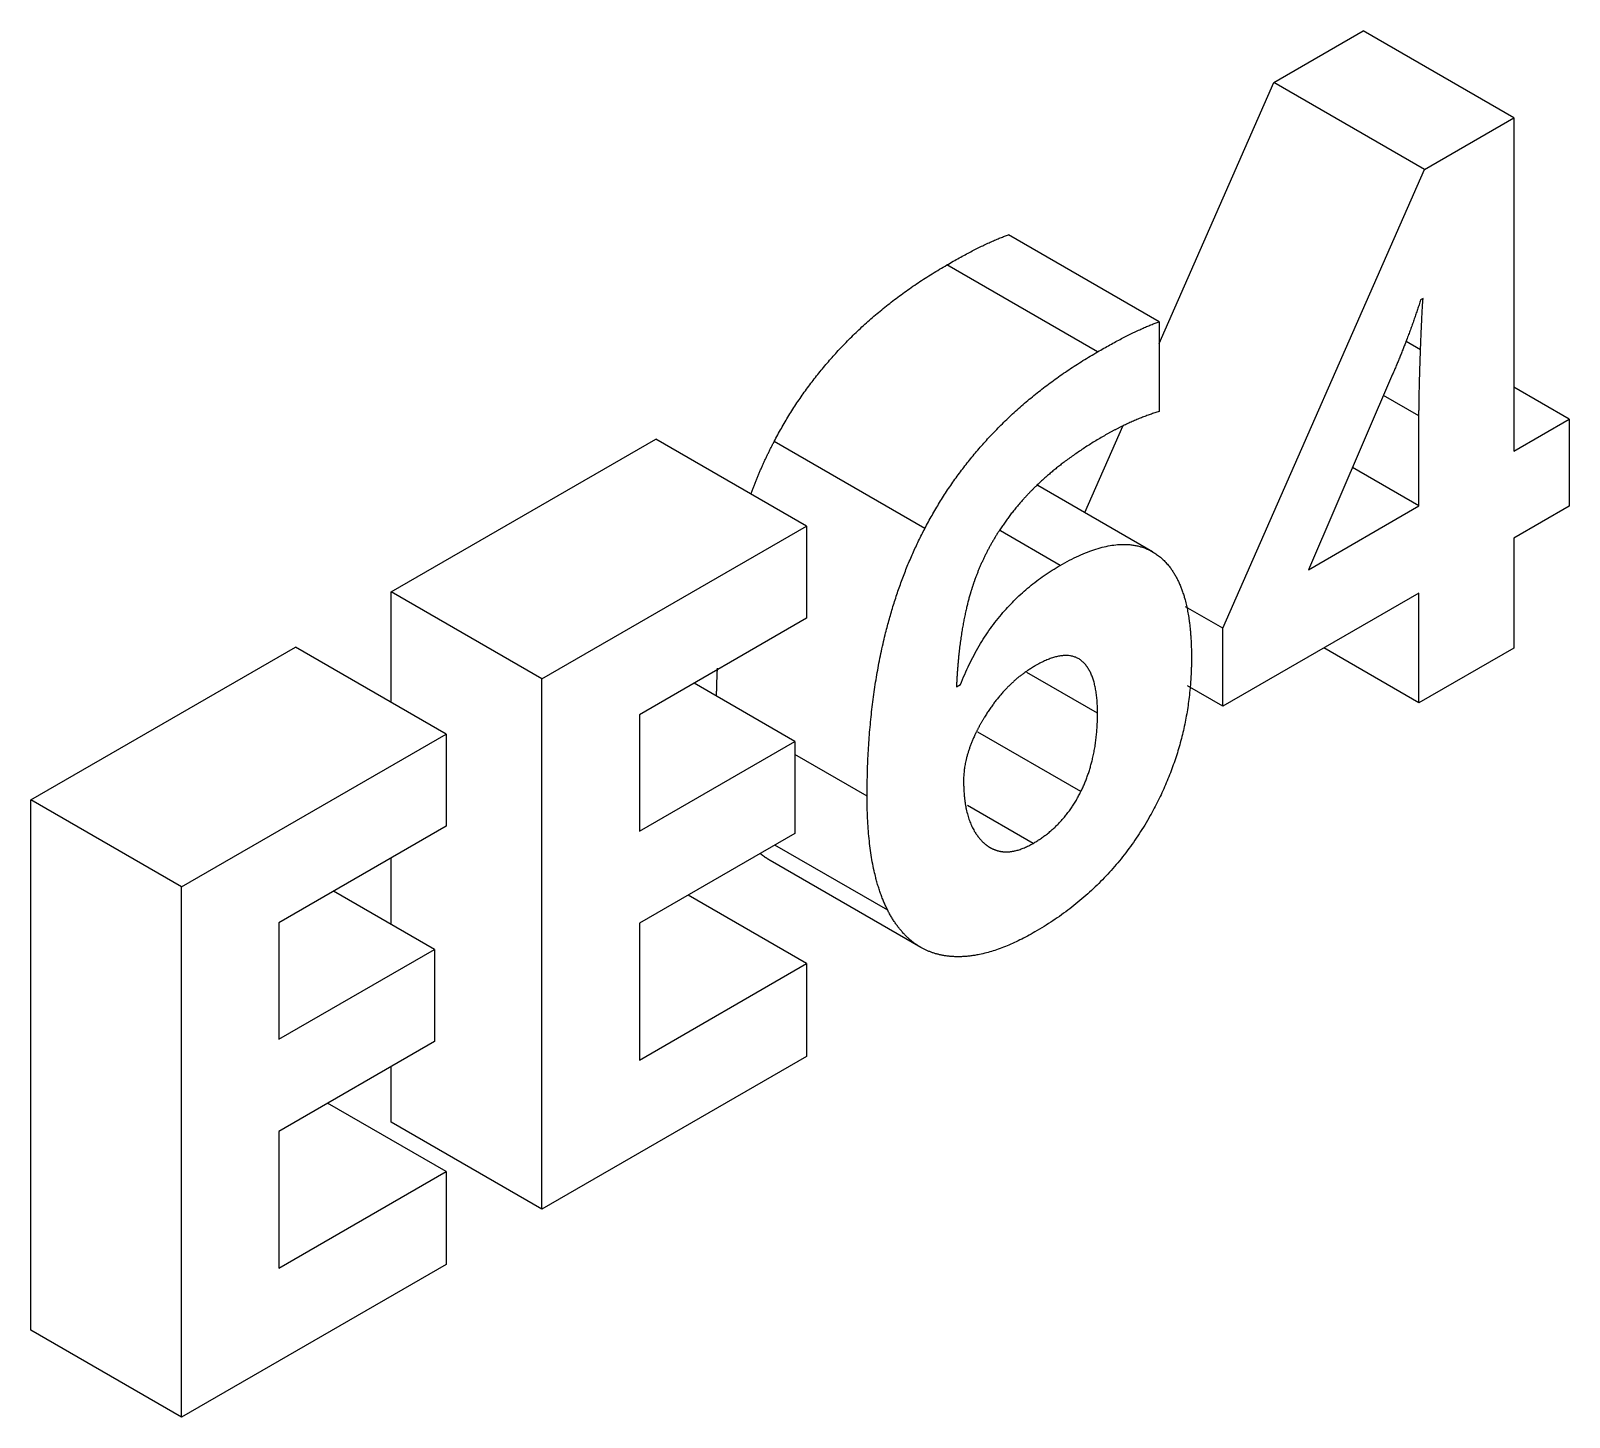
# Model space of a CAD drawing. Header units: inches. Extents: x 5.45 to 12.55, y 4.8 to 11.2.
import ezdxf

# ---------------------------------------------------------------- set-up
doc = ezdxf.new("R2010")
doc.units = ezdxf.units.IN
doc.header["$MEASUREMENT"] = 0
doc.layers.add('TANGENT_LINES', color=7, linetype='Continuous')
doc.layers.add('VISIBLE', color=7, linetype='Continuous')

msp = doc.modelspace()

# ---------------------------------------------------------------- linework, layer by layer
at = {"layer": 'TANGENT_LINES'}
for p, q in [((10.3744, 9.7194), (9.6785, 10.1212)), ((11.8666, 9.7293), (11.7994, 9.7681)), ((11.8592, 9.4233), (11.6951, 9.518)), ((9.5766, 8.9033), (8.8806, 9.3052)), ((10.2016, 8.7329), (9.9257, 8.8922)), ((10.3744, 8.0495), (10.0479, 8.238)), ((10.2973, 7.6874), (9.8207, 7.9626)), ((9.3101, 7.6667), (8.9766, 7.8593)), ((10.0767, 7.4484), (9.773, 7.6237)), ((9.4051, 7.1395), (8.8839, 7.4405))]:
    msp.add_line(p, q, dxfattribs=at)
at = {"layer": 'VISIBLE'}
for p, q in [((11.1883, 10.9645), (11.6018, 11.2032)), ((12.2977, 10.8014), (11.6018, 11.2032)), ((10.6588, 9.7586), (11.1883, 10.9645)), ((11.8843, 10.5626), (11.1883, 10.9645)), ((11.8843, 10.5626), (12.2977, 10.8014)), ((12.2977, 10.8014), (12.2977, 9.2607)), ((10.9533, 8.4427), (11.8843, 10.5626)), ((10.6588, 9.8583), (9.9628, 10.2601)), ((11.8782, 9.9659), (11.8666, 9.9592)), ((10.6588, 9.8583), (10.6588, 9.4442)), ((11.7375, 9.6164), (11.3482, 8.7125)), ((12.5532, 9.4082), (12.2977, 9.5558)), ((11.8592, 9.0075), (11.8592, 9.4233)), ((12.2977, 9.2607), (12.5532, 9.4082)), ((12.5532, 9.4082), (12.5532, 9.0059)), ((7.1118, 8.6109), (8.334, 9.3166)), ((9.03, 8.9147), (8.334, 9.3166)), ((10.3153, 8.9766), (10.4906, 9.3758)), ((11.8592, 9.0075), (11.5517, 9.1851)), ((10.6281, 8.796), (10.0987, 9.1017)), ((11.3482, 8.7125), (11.8592, 9.0075)), ((12.5532, 9.0059), (12.2977, 8.8584)), ((7.8077, 8.2091), (9.03, 8.9147)), ((9.03, 8.9147), (9.03, 8.4888)), ((12.2977, 8.8584), (12.2977, 8.3504)), ((7.1118, 8.0997), (7.1118, 8.6109)), ((7.8077, 8.2091), (7.1118, 8.6109)), ((11.8592, 8.6052), (10.9533, 8.0822)), ((11.8592, 8.0972), (11.8592, 8.6052)), ((10.9533, 8.4427), (10.7813, 8.5419)), ((9.03, 8.4888), (8.2579, 8.043)), ((10.9533, 8.0822), (10.9533, 8.4427)), ((5.4468, 7.6496), (6.669, 8.3553)), ((7.365, 7.9534), (6.669, 8.3553)), ((11.8592, 8.0972), (11.4192, 8.3512)), ((12.2977, 8.3504), (11.8592, 8.0972)), ((7.8077, 5.7581), (7.8077, 8.2091)), ((8.9766, 7.9199), (8.5106, 8.1889)), ((9.7227, 8.1715), (9.7412, 8.1822)), ((10.9533, 8.0822), (10.7898, 8.1766)), ((8.2579, 8.043), (8.2579, 7.505)), ((6.1427, 7.2478), (7.365, 7.9534)), ((7.365, 7.9534), (7.365, 7.5275)), ((8.2579, 7.505), (8.9766, 7.9199)), ((8.9766, 7.9199), (8.9766, 7.494)), ((5.4468, 5.1986), (5.4468, 7.6496)), ((6.1427, 7.2478), (5.4468, 7.6496)), ((7.365, 7.5275), (6.5929, 7.0817)), ((8.9766, 7.494), (8.2579, 7.0791)), ((7.1118, 7.074), (7.1118, 7.3813)), ((8.8615, 7.3701), (9.5574, 6.9683)), ((6.1427, 4.7968), (6.1427, 7.2478)), ((7.3116, 6.9586), (6.8456, 7.2277)), ((9.03, 6.8929), (8.4827, 7.2089)), ((6.5929, 7.0817), (6.5929, 6.5437)), ((8.2579, 7.0791), (8.2579, 6.4471)), ((6.5929, 6.5437), (7.3116, 6.9586)), ((7.3116, 6.9586), (7.3116, 6.5327)), ((8.2579, 6.4471), (9.03, 6.8929)), ((9.03, 6.8929), (9.03, 6.4638)), ((7.3116, 6.5327), (6.5929, 6.1178)), ((7.1118, 6.1599), (7.1118, 6.4173)), ((9.03, 6.4638), (7.8077, 5.7581)), ((7.365, 5.9316), (6.8177, 6.2476)), ((6.5929, 6.1178), (6.5929, 5.4859)), ((7.8077, 5.7581), (7.1118, 6.1599)), ((6.5929, 5.4859), (7.365, 5.9316)), ((7.365, 5.9316), (7.365, 5.5025)), ((7.365, 5.5025), (6.1427, 4.7968)), ((6.1427, 4.7968), (5.4468, 5.1986))]:
    msp.add_line(p, q, dxfattribs=at)
for points in [[(9.6785, 10.1212), (9.8596, 10.2258), (9.9628, 10.2601)], [(8.8806, 9.3052), (9.147, 9.8144), (9.6785, 10.1212)], [(11.8666, 9.7293), (11.874, 9.9313), (11.8782, 9.9659)], [(10.3744, 9.7194), (10.5556, 9.824), (10.6588, 9.8583)], [(9.5766, 8.9033), (9.843, 9.4125), (10.3744, 9.7194)], [(11.8592, 9.4233), (11.8592, 9.5273), (11.8666, 9.7293)], [(8.7744, 9.0654), (8.8207, 9.1908), (8.8806, 9.3052)], [(9.3101, 7.6667), (9.3101, 8.3941), (9.5766, 8.9033)], [(10.2016, 8.7329), (10.4859, 8.897), (10.6471, 8.7838)], [(9.7412, 8.1822), (9.8853, 8.5502), (10.2016, 8.7329)], [(10.3024, 8.2906), (10.2304, 8.352), (10.0855, 8.2683)], [(8.6146, 8.1295), (8.6157, 8.195), (8.6189, 8.2587)], [(10.3744, 8.0495), (10.3744, 8.2292), (10.3024, 8.2906)], [(10.2973, 7.6874), (10.3744, 7.8435), (10.3744, 8.0495)], [(10.0767, 7.4484), (10.2202, 7.5313), (10.2973, 7.6874)], [(9.4051, 7.1395), (9.3101, 7.3261), (9.3101, 7.6667)], [(10.6167, 7.5751), (10.4251, 7.2354), (10.0855, 7.0394)], [(8.8618, 7.3699), (8.8389, 7.3831), (8.818, 7.4002)], [(10.0855, 7.0394), (9.8504, 6.9037), (9.6753, 6.9283)]]:
    msp.add_open_spline(points, degree=2, dxfattribs=at)
for points, knots in [([(11.8666, 9.9592), (11.8381, 9.8697), (11.8036, 9.779), (11.8015, 9.7735), (11.7994, 9.7681), (11.7705, 9.6927), (11.7375, 9.6164)], [0, 0, 0, 0.529239, 0.529239, 0.560886, 0.560886, 1, 1, 1]), ([(10.6588, 9.4442), (10.574, 9.4175), (10.4905, 9.3769), (10.4467, 9.3556), (10.4032, 9.3305)], [0, 0, 0, 0.655844, 0.655844, 1, 1, 1]), ([(10.4032, 9.3305), (10.223, 9.2264), (10.0945, 9.1032), (10.0585, 9.0686), (10.0265, 9.0325)], [0, 0, 0, 0.780731, 0.780731, 1, 1, 1]), ([(10.0265, 9.0325), (9.9678, 8.9663), (9.921, 8.8944), (9.8515, 8.7876), (9.8081, 8.6682)], [0, 0, 0, 0.402104, 0.402104, 1, 1, 1]), ([(10.6471, 8.7838), (10.747, 8.7138), (10.785, 8.5476), (10.8083, 8.4454), (10.8083, 8.307)], [0, 0, 0, 0.619244, 0.619244, 1, 1, 1]), ([(9.8081, 8.6682), (9.7952, 8.6327), (9.7842, 8.5941), (9.7604, 8.5106), (9.7454, 8.4127), (9.7283, 8.3014), (9.7227, 8.1715)], [0, 0, 0, 0.178039, 0.178039, 0.562763, 0.562763, 1, 1, 1]), ([(10.0855, 8.2683), (10.065, 8.2565), (10.0454, 8.2429), (9.9344, 8.1658), (9.8523, 8.0315)], [0, 0, 0, 0.150034, 0.150034, 1, 1, 1]), ([(10.8083, 8.307), (10.8083, 8.2392), (10.8026, 8.1731), (10.7752, 7.8562), (10.6167, 7.5751)], [0, 0, 0, 0.172713, 0.172713, 1, 1, 1]), ([(9.8523, 8.0315), (9.8303, 7.9956), (9.8134, 7.9609), (9.7556, 7.8427), (9.7556, 7.7378)], [0, 0, 0, 0.227108, 0.227108, 1, 1, 1]), ([(9.7556, 7.7378), (9.7556, 7.6699), (9.7662, 7.6152), (9.7866, 7.5093), (9.8465, 7.4531)], [0, 0, 0, 0.340446, 0.340446, 1, 1, 1]), ([(9.8465, 7.4531), (9.8627, 7.4379), (9.8804, 7.428), (9.9156, 7.4083), (9.9568, 7.4094), (10.0114, 7.4107), (10.0767, 7.4484)], [0, 0, 0, 0.178299, 0.178299, 0.531757, 0.531757, 1, 1, 1]), ([(9.6753, 6.9283), (9.6112, 6.9374), (9.5578, 6.9681), (9.4654, 7.0213), (9.4051, 7.1395)], [0, 0, 0, 0.366027, 0.366027, 1, 1, 1])]:
    msp.add_open_spline(points, degree=2, knots=knots, dxfattribs=at)

doc.saveas('drawing.dxf')
